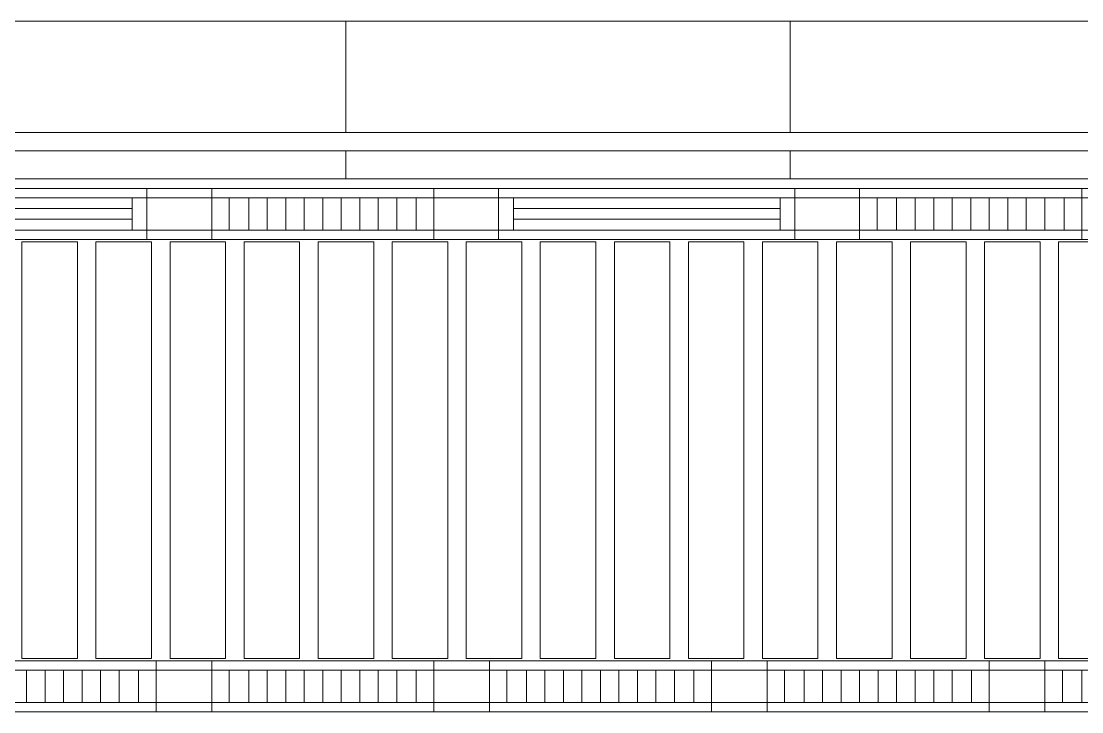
# Model space of a CAD drawing. Header units: millimetres. Extents: x -962357 to -591296, y -223672 to 59420.
# Drawn here: x -728459 to -722730, y -223672 to -219944 of the extents above; entities that cross this region are included whole.
import ezdxf

# ---------------------------------------------------------------- set-up
doc = ezdxf.new("R2010")
doc.units = ezdxf.units.MM
doc.linetypes.add('DPA_Hidden 50', pattern=[3, 2, -1])
doc.layers.add('A-GLAZ-CURT', color=2, linetype='Continuous', lineweight=9)

# ---------------------------------------------------------------- blocks, each defined once
blk = doc.blocks.new('DPA_CP_Metal Ceiling Panel - Vertical Panel with Gap-11114031-4160-01 UPPER PLATFORM LEVEL - REFLECTED CEILING PLAN')
at = {"layer": 'A-GLAZ-CURT'}
for p, q in [((-849807.4, 2689), (-849807.4, 439)), ((-849507.4, 2689), (-849807.4, 2689)), ((-849507.4, 2689), (-849807.4, 2689)), ((-849807.4, 2689), (-849807.4, 439)), ((-849807.4, 439), (-849807.4, 2689)), ((-849807.4, 2689), (-849507.4, 2689)), ((-849507.4, 2689), (-849507.4, 439)), ((-849507.4, 439), (-849507.4, 2689)), ((-849507.4, 2689), (-849507.4, 439)), ((-849507.4, 439), (-849807.4, 439)), ((-849807.4, 439), (-849507.4, 439)), ((-849507.4, 439), (-849807.4, 439))]:
    blk.add_line(p, q, dxfattribs=at)
blk = doc.blocks.new('System Panel - DPA-AR_Metal Ceiling Rectangular Panel-13139299-4160-01 UPPER PLATFORM LEVEL - REFLECTED CEILING PLAN')
at = {"layer": 'A-GLAZ-CURT'}
for p, q in [((-818782.4, 3879), (-821182.4, 3879)), ((-821182.4, 3879), (-821182.4, 3279)), ((-821182.4, 3279), (-821182.4, 3879)), ((-821182.4, 3879), (-818782.4, 3879)), ((-818782.4, 3279), (-818782.4, 3879)), ((-818782.4, 3879), (-818782.4, 3279)), ((-821182.4, 3279), (-818782.4, 3279)), ((-818782.4, 3279), (-821182.4, 3279))]:
    blk.add_line(p, q, dxfattribs=at)
blk = doc.blocks.new('System Panel - DPA-AR_Metal Ceiling Rectangular Panel-13144154-4160-01 UPPER PLATFORM LEVEL - REFLECTED CEILING PLAN')
at = {"layer": 'A-GLAZ-CURT'}
for p, q in [((-741107.4, 3179), (-743507.4, 3179)), ((-743507.4, 3179), (-743507.4, 3029)), ((-743507.4, 3029), (-743507.4, 3179)), ((-743507.4, 3179), (-741107.4, 3179)), ((-741107.4, 3029), (-741107.4, 3179)), ((-741107.4, 3179), (-741107.4, 3029)), ((-743507.4, 3029), (-741107.4, 3029)), ((-741107.4, 3029), (-743507.4, 3029))]:
    blk.add_line(p, q, dxfattribs=at)
blk = doc.blocks.new('DPA_CP_Metal Ceiling Luminaire2 - Linear Luminaire-12404975-4160-01 UPPER PLATFORM LEVEL - REFLECTED CEILING PLAN')
at = {"layer": 'A-GLAZ-CURT'}
for p, q in [((-786932.4, 2701.5), (-786932.4, 2976.5)), ((-786932.4, 2976.5), (-785732.4, 2976.5)), ((-786932.4, 2976.5), (-786932.4, 2701.5)), ((-785732.4, 2976.5), (-786932.4, 2976.5)), ((-786932.4, 2976.5), (-785732.4, 2976.5)), ((-786932.4, 2939), (-786932.4, 2701.5)), ((-786932.4, 2926.5), (-785732.4, 2926.5)), ((-785732.4, 2976.5), (-785732.4, 2701.5)), ((-785732.4, 2701.5), (-785732.4, 2976.5)), ((-785732.4, 2939), (-785732.4, 2701.5)), ((-786932.4, 2751.5), (-785732.4, 2751.5)), ((-785732.4, 2701.5), (-786932.4, 2701.5)), ((-785732.4, 2701.5), (-786932.4, 2701.5)), ((-786932.4, 2701.5), (-785732.4, 2701.5))]:
    blk.add_line(p, q, dxfattribs=at)
at = {"layer": 'A-GLAZ-CURT', "linetype": 'DPA_Hidden 50'}
for p, q in [((-786837.4, 2926.5), (-786837.4, 2751.5)), ((-786732.4, 2926.5), (-786732.4, 2751.5)), ((-786632.4, 2926.5), (-786632.4, 2751.5)), ((-786532.4, 2926.5), (-786532.4, 2751.5)), ((-786432.4, 2926.5), (-786432.4, 2751.5)), ((-786332.4, 2926.5), (-786332.4, 2751.5)), ((-786232.4, 2926.5), (-786232.4, 2751.5)), ((-786132.4, 2926.5), (-786132.4, 2751.5)), ((-786032.4, 2926.5), (-786032.4, 2751.5)), ((-785932.4, 2926.5), (-785932.4, 2751.5)), ((-785827.4, 2926.5), (-785827.4, 2751.5))]:
    blk.add_line(p, q, dxfattribs=at)
blk = doc.blocks.new('DPA_CP_Metal Ceiling Panel1 - Horizontal with Gap-13297912-4160-01 UPPER PLATFORM LEVEL - REFLECTED CEILING PLAN')
at = {"layer": 'A-GLAZ-CURT'}
for p, q in [((-786232.4, 151.5), (-786232.4, 426.5)), ((-786232.4, 151.5), (-786232.4, 426.5)), ((-786232.4, 426.5), (-785932.4, 426.5)), ((-786232.4, 426.5), (-785932.4, 426.5)), ((-786232.4, 151.5), (-786232.4, 426.5)), ((-785932.4, 151.5), (-785932.4, 426.5)), ((-785932.4, 426.5), (-785932.4, 151.5)), ((-785932.4, 426.5), (-785932.4, 151.5)), ((-786232.4, 376.5), (-785932.4, 376.5)), ((-786232.4, 201.5), (-785932.4, 201.5)), ((-786232.4, 151.5), (-785932.4, 151.5)), ((-785932.4, 151.5), (-786232.4, 151.5)), ((-785932.4, 151.5), (-786232.4, 151.5))]:
    blk.add_line(p, q, dxfattribs=at)
blk = doc.blocks.new('DPA_CP_Metal Ceiling Panel1 - Horizontal with Gap-16028279-4160-01 UPPER PLATFORM LEVEL - REFLECTED CEILING PLAN')
at = {"layer": 'A-GLAZ-CURT'}
for p, q in [((-787282.4, 2701.5), (-787282.4, 2976.5)), ((-787282.4, 2701.5), (-787282.4, 2976.5)), ((-787282.4, 2976.5), (-786932.4, 2976.5)), ((-787282.4, 2976.5), (-786932.4, 2976.5)), ((-787282.4, 2701.5), (-787282.4, 2976.5)), ((-787282.4, 2926.5), (-786932.4, 2926.5)), ((-786932.4, 2701.5), (-786932.4, 2976.5)), ((-786932.4, 2976.5), (-786932.4, 2701.5)), ((-786932.4, 2976.5), (-786932.4, 2701.5)), ((-787282.4, 2751.5), (-786932.4, 2751.5)), ((-787282.4, 2701.5), (-786932.4, 2701.5)), ((-786932.4, 2701.5), (-787282.4, 2701.5)), ((-786932.4, 2701.5), (-787282.4, 2701.5))]:
    blk.add_line(p, q, dxfattribs=at)
blk = doc.blocks.new('DPA_CP_Metal Ceiling Air Supply1 - Linear Diffuser Air Supply-12404980-4160-01 UPPER PLATFORM LEVEL - REFLECTED CEILING PLAN')
at = {"layer": 'A-GLAZ-CURT'}
for p, q in [((-788882.4, 2701.5), (-788882.4, 2976.5)), ((-788882.4, 2976.5), (-787282.4, 2976.5)), ((-788882.4, 2701.5), (-788882.4, 2976.5)), ((-788882.4, 2976.5), (-787282.4, 2976.5)), ((-788882.4, 2976.5), (-787282.4, 2976.5)), ((-788882.4, 2701.5), (-788882.4, 2976.5)), ((-787282.4, 2926.5), (-788882.4, 2926.5)), ((-788802.4, 2926.5), (-788802.4, 2751.5)), ((-787362.4, 2926.5), (-787362.4, 2751.5)), ((-787282.4, 2701.5), (-787282.4, 2976.5)), ((-787282.4, 2976.5), (-787282.4, 2701.5)), ((-787282.4, 2976.5), (-787282.4, 2701.5)), ((-787282.4, 2751.5), (-788882.4, 2751.5)), ((-788882.4, 2701.5), (-787282.4, 2701.5)), ((-787282.4, 2701.5), (-788882.4, 2701.5)), ((-787282.4, 2701.5), (-788882.4, 2701.5))]:
    blk.add_line(p, q, dxfattribs=at)
at = {"layer": 'A-GLAZ-CURT', "linetype": 'DPA_Hidden 50'}
for p, q in [((-787362.4, 2868.2), (-788802.4, 2868.2)), ((-787362.4, 2809.9), (-788802.4, 2809.9))]:
    blk.add_line(p, q, dxfattribs=at)

msp = doc.modelspace()

# ---------------------------------------------------------------- block references
at = {"layer": 'A-GLAZ-CURT'}
for name, p in [('System Panel - DPA-AR_Metal Ceiling Rectangular Panel-13139299-4160-01 UPPER PLATFORM LEVEL - REFLECTED CEILING PLAN', (92077.4, -223823.5)), ('System Panel - DPA-AR_Metal Ceiling Rectangular Panel-13139299-4160-01 UPPER PLATFORM LEVEL - REFLECTED CEILING PLAN', (94477.4, -223823.5)), ('System Panel - DPA-AR_Metal Ceiling Rectangular Panel-13139299-4160-01 UPPER PLATFORM LEVEL - REFLECTED CEILING PLAN', (96877.4, -223823.5)), ('System Panel - DPA-AR_Metal Ceiling Rectangular Panel-13144154-4160-01 UPPER PLATFORM LEVEL - REFLECTED CEILING PLAN', (14402.4, -223823.5)), ('System Panel - DPA-AR_Metal Ceiling Rectangular Panel-13144154-4160-01 UPPER PLATFORM LEVEL - REFLECTED CEILING PLAN', (16802.4, -223823.5)), ('System Panel - DPA-AR_Metal Ceiling Rectangular Panel-13144154-4160-01 UPPER PLATFORM LEVEL - REFLECTED CEILING PLAN', (19202.4, -223823.5)), ('DPA_CP_Metal Ceiling Air Supply1 - Linear Diffuser Air Supply-12404980-4160-01 UPPER PLATFORM LEVEL - REFLECTED CEILING PLAN', (59502.4, -223823.5)), ('DPA_CP_Metal Ceiling Air Supply1 - Linear Diffuser Air Supply-12404980-4160-01 UPPER PLATFORM LEVEL - REFLECTED CEILING PLAN', (59502.4, -223823.5)), ('DPA_CP_Metal Ceiling Panel1 - Horizontal with Gap-16028279-4160-01 UPPER PLATFORM LEVEL - REFLECTED CEILING PLAN', (59502.4, -223823.5)), ('DPA_CP_Metal Ceiling Panel1 - Horizontal with Gap-16028279-4160-01 UPPER PLATFORM LEVEL - REFLECTED CEILING PLAN', (59502.4, -223823.5)), ('DPA_CP_Metal Ceiling Luminaire2 - Linear Luminaire-12404975-4160-01 UPPER PLATFORM LEVEL - REFLECTED CEILING PLAN', (59502.4, -223823.5)), ('DPA_CP_Metal Ceiling Luminaire2 - Linear Luminaire-12404975-4160-01 UPPER PLATFORM LEVEL - REFLECTED CEILING PLAN', (59502.4, -223823.5)), ('DPA_CP_Metal Ceiling Panel1 - Horizontal with Gap-16028279-4160-01 UPPER PLATFORM LEVEL - REFLECTED CEILING PLAN', (61052.4, -223823.5)), ('DPA_CP_Metal Ceiling Panel1 - Horizontal with Gap-16028279-4160-01 UPPER PLATFORM LEVEL - REFLECTED CEILING PLAN', (61052.4, -223823.5)), ('DPA_CP_Metal Ceiling Air Supply1 - Linear Diffuser Air Supply-12404980-4160-01 UPPER PLATFORM LEVEL - REFLECTED CEILING PLAN', (63002.4, -223823.5)), ('DPA_CP_Metal Ceiling Air Supply1 - Linear Diffuser Air Supply-12404980-4160-01 UPPER PLATFORM LEVEL - REFLECTED CEILING PLAN', (63002.4, -223823.5)), ('DPA_CP_Metal Ceiling Panel1 - Horizontal with Gap-16028279-4160-01 UPPER PLATFORM LEVEL - REFLECTED CEILING PLAN', (63002.4, -223823.5)), ('DPA_CP_Metal Ceiling Panel1 - Horizontal with Gap-16028279-4160-01 UPPER PLATFORM LEVEL - REFLECTED CEILING PLAN', (63002.4, -223823.5)), ('DPA_CP_Metal Ceiling Luminaire2 - Linear Luminaire-12404975-4160-01 UPPER PLATFORM LEVEL - REFLECTED CEILING PLAN', (63002.4, -223823.5)), ('DPA_CP_Metal Ceiling Luminaire2 - Linear Luminaire-12404975-4160-01 UPPER PLATFORM LEVEL - REFLECTED CEILING PLAN', (63002.4, -223823.5)), ('DPA_CP_Metal Ceiling Panel1 - Horizontal with Gap-16028279-4160-01 UPPER PLATFORM LEVEL - REFLECTED CEILING PLAN', (64552.4, -223823.5)), ('DPA_CP_Metal Ceiling Panel1 - Horizontal with Gap-16028279-4160-01 UPPER PLATFORM LEVEL - REFLECTED CEILING PLAN', (64552.4, -223823.5)), ('DPA_CP_Metal Ceiling Panel - Vertical Panel with Gap-11114031-4160-01 UPPER PLATFORM LEVEL - REFLECTED CEILING PLAN', (121352.4, -223823.5)), ('DPA_CP_Metal Ceiling Panel - Vertical Panel with Gap-11114031-4160-01 UPPER PLATFORM LEVEL - REFLECTED CEILING PLAN', (121752.4, -223823.5)), ('DPA_CP_Metal Ceiling Panel - Vertical Panel with Gap-11114031-4160-01 UPPER PLATFORM LEVEL - REFLECTED CEILING PLAN', (122152.4, -223823.5)), ('DPA_CP_Metal Ceiling Panel - Vertical Panel with Gap-11114031-4160-01 UPPER PLATFORM LEVEL - REFLECTED CEILING PLAN', (122552.4, -223823.5)), ('DPA_CP_Metal Ceiling Panel - Vertical Panel with Gap-11114031-4160-01 UPPER PLATFORM LEVEL - REFLECTED CEILING PLAN', (122952.4, -223823.5)), ('DPA_CP_Metal Ceiling Panel - Vertical Panel with Gap-11114031-4160-01 UPPER PLATFORM LEVEL - REFLECTED CEILING PLAN', (123352.4, -223823.5)), ('DPA_CP_Metal Ceiling Panel - Vertical Panel with Gap-11114031-4160-01 UPPER PLATFORM LEVEL - REFLECTED CEILING PLAN', (123752.4, -223823.5)), ('DPA_CP_Metal Ceiling Panel - Vertical Panel with Gap-11114031-4160-01 UPPER PLATFORM LEVEL - REFLECTED CEILING PLAN', (124152.4, -223823.5)), ('DPA_CP_Metal Ceiling Panel - Vertical Panel with Gap-11114031-4160-01 UPPER PLATFORM LEVEL - REFLECTED CEILING PLAN', (124552.4, -223823.5)), ('DPA_CP_Metal Ceiling Panel - Vertical Panel with Gap-11114031-4160-01 UPPER PLATFORM LEVEL - REFLECTED CEILING PLAN', (124952.4, -223823.5)), ('DPA_CP_Metal Ceiling Panel - Vertical Panel with Gap-11114031-4160-01 UPPER PLATFORM LEVEL - REFLECTED CEILING PLAN', (125352.4, -223823.5)), ('DPA_CP_Metal Ceiling Panel - Vertical Panel with Gap-11114031-4160-01 UPPER PLATFORM LEVEL - REFLECTED CEILING PLAN', (125752.4, -223823.5)), ('DPA_CP_Metal Ceiling Panel - Vertical Panel with Gap-11114031-4160-01 UPPER PLATFORM LEVEL - REFLECTED CEILING PLAN', (126152.4, -223823.5)), ('DPA_CP_Metal Ceiling Panel - Vertical Panel with Gap-11114031-4160-01 UPPER PLATFORM LEVEL - REFLECTED CEILING PLAN', (126552.4, -223823.5)), ('DPA_CP_Metal Ceiling Panel - Vertical Panel with Gap-11114031-4160-01 UPPER PLATFORM LEVEL - REFLECTED CEILING PLAN', (126952.4, -223823.5)), ('DPA_CP_Metal Ceiling Luminaire2 - Linear Luminaire-12404975-4160-01 UPPER PLATFORM LEVEL - REFLECTED CEILING PLAN', (58002.4, -226373.5)), ('DPA_CP_Metal Ceiling Panel1 - Horizontal with Gap-13297912-4160-01 UPPER PLATFORM LEVEL - REFLECTED CEILING PLAN', (58502.4, -223823.5)), ('DPA_CP_Metal Ceiling Luminaire2 - Linear Luminaire-12404975-4160-01 UPPER PLATFORM LEVEL - REFLECTED CEILING PLAN', (59502.4, -226373.5)), ('DPA_CP_Metal Ceiling Panel1 - Horizontal with Gap-13297912-4160-01 UPPER PLATFORM LEVEL - REFLECTED CEILING PLAN', (60002.4, -223823.5)), ('DPA_CP_Metal Ceiling Luminaire2 - Linear Luminaire-12404975-4160-01 UPPER PLATFORM LEVEL - REFLECTED CEILING PLAN', (61002.4, -226373.5)), ('DPA_CP_Metal Ceiling Panel1 - Horizontal with Gap-13297912-4160-01 UPPER PLATFORM LEVEL - REFLECTED CEILING PLAN', (61502.4, -223823.5)), ('DPA_CP_Metal Ceiling Luminaire2 - Linear Luminaire-12404975-4160-01 UPPER PLATFORM LEVEL - REFLECTED CEILING PLAN', (62502.4, -226373.5)), ('DPA_CP_Metal Ceiling Panel1 - Horizontal with Gap-13297912-4160-01 UPPER PLATFORM LEVEL - REFLECTED CEILING PLAN', (63002.4, -223823.5)), ('DPA_CP_Metal Ceiling Luminaire2 - Linear Luminaire-12404975-4160-01 UPPER PLATFORM LEVEL - REFLECTED CEILING PLAN', (64002.4, -226373.5))]:
    msp.add_blockref(name, p, dxfattribs=at)

doc.saveas('drawing.dxf')
